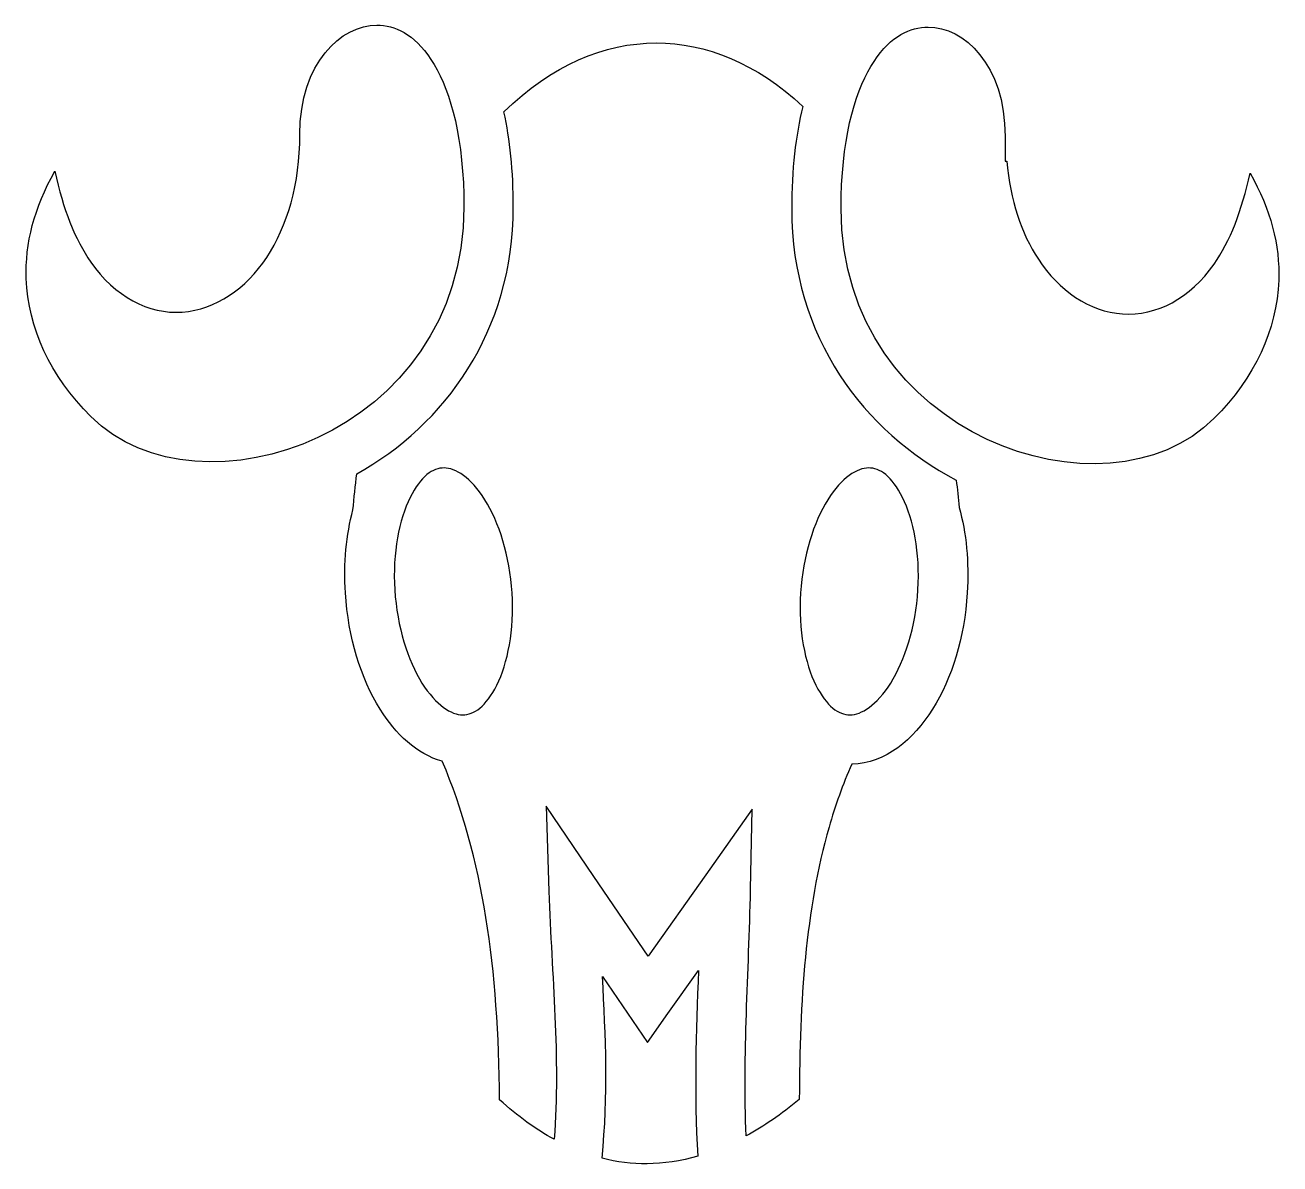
# Model space of a CAD drawing. Header units: centimetres. Extents: x -10 to 10, y -9.9 to 8.3.
import ezdxf

# ---------------------------------------------------------------- set-up
doc = ezdxf.new("R2010")
doc.units = ezdxf.units.CM
doc.header["$MEASUREMENT"] = 0
doc.layers.add('Layer 1', color=7, linetype='Continuous')

msp = doc.modelspace()

# ---------------------------------------------------------------- linework, layer by layer
at = {"layer": 'Layer 1'}
for points, knots in [([(-4.4316, 8.3097), (-4.99539, 8.31012), (-5.65974, 7.71344), (-5.65974, 6.56369), (-5.65974, 6.56369), (-5.65974, 5.77431), (-5.85835, 5.10291), (-6.18937, 4.60414), (-6.18937, 4.60414), (-6.52047, 4.1055), (-6.99921, 3.76837), (-7.53621, 3.73055), (-7.53621, 3.73055), (-8.07309, 3.6926), (-8.61508, 3.9817), (-8.99493, 4.52643), (-8.99493, 4.52643), (-9.24836, 4.88983), (-9.43997, 5.37679), (-9.56943, 5.97726), (-9.56943, 5.97726), (-9.90235, 5.39787), (-10.04437, 4.8208), (-10.02539, 4.26819), (-10.02539, 4.26819), (-9.99819, 3.47585), (-9.64681, 2.7154), (-8.99354, 2.06221), (-8.99354, 2.06221), (-7.27372, 0.34239), (-3.04132, 1.77791), (-3.04132, 5.40668), (-3.04132, 5.40668), (-3.04132, 6.49234), (-3.24836, 7.23323), (-3.51697, 7.68105), (-3.51697, 7.68105), (-3.78558, 8.12887), (-4.09024, 8.28818), (-4.37749, 8.3083), (-4.37749, 8.3083), (-4.39545, 8.30957), (-4.41333, 8.30965), (-4.43155, 8.30965), (-4.43155, 8.30965), (-4.43155, 8.30965), (-4.4316, 8.3097), (-4.4316, 8.3097)], [0, 0, 0, 0, 0.07692308, 0.07692308, 0.07692308, 0.07692308, 0.15384615, 0.15384615, 0.15384615, 0.15384615, 0.23076923, 0.23076923, 0.23076923, 0.23076923, 0.30769231, 0.30769231, 0.30769231, 0.30769231, 0.38461538, 0.38461538, 0.38461538, 0.38461538, 0.46153846, 0.46153846, 0.46153846, 0.46153846, 0.53846154, 0.53846154, 0.53846154, 0.53846154, 0.61538462, 0.61538462, 0.61538462, 0.61538462, 0.69230769, 0.69230769, 0.69230769, 0.69230769, 0.76923077, 0.76923077, 0.76923077, 0.76923077, 0.84615385, 0.84615385, 0.84615385, 0.84615385, 1, 1, 1, 1]), ([(4.367, 8.27943), (4.34887, 8.27943), (4.33095, 8.27935), (4.31302, 8.27808), (4.31302, 8.27808), (4.02573, 8.25801), (3.72111, 8.09866), (3.4525, 7.65087), (3.4525, 7.65087), (3.18389, 7.20305), (2.97685, 6.46215), (2.97685, 5.37641), (2.97685, 5.37641), (2.97685, 1.74765), (7.20786, 0.31347), (8.92776, 2.03333), (8.92776, 2.03333), (9.58094, 2.68651), (9.93363, 3.44697), (9.96088, 4.23914), (9.96088, 4.23914), (9.97986, 4.79209), (9.83678, 5.36865), (9.50357, 5.94829), (9.50357, 5.94829), (9.37411, 5.34769), (9.18381, 4.86095), (8.93034, 4.49746), (8.93034, 4.49746), (8.55058, 3.95278), (8.00728, 3.66237), (7.47032, 3.70023), (7.47032, 3.70023), (6.9334, 3.7381), (6.45597, 4.07523), (6.12491, 4.57395), (6.12491, 4.57395), (5.85116, 4.98627), (5.6754, 5.52189), (5.62016, 6.13939), (5.62016, 6.13939), (5.62016, 6.13939), (5.59518, 6.1394), (5.59518, 6.1394), (5.59518, 6.1394), (5.59518, 6.1394), (5.59518, 6.53342), (5.59518, 6.53342), (5.59518, 6.53342), (5.59518, 7.68317), (4.93082, 8.27976), (4.36704, 8.27943), (4.36704, 8.27943), (4.36704, 8.27943), (4.367, 8.27943), (4.367, 8.27943)], [0, 0, 0, 0, 0.06666667, 0.06666667, 0.06666667, 0.06666667, 0.13333333, 0.13333333, 0.13333333, 0.13333333, 0.2, 0.2, 0.2, 0.2, 0.26666667, 0.26666667, 0.26666667, 0.26666667, 0.33333333, 0.33333333, 0.33333333, 0.33333333, 0.4, 0.4, 0.4, 0.4, 0.46666667, 0.46666667, 0.46666667, 0.46666667, 0.53333333, 0.53333333, 0.53333333, 0.53333333, 0.6, 0.6, 0.6, 0.6, 0.66666667, 0.66666667, 0.66666667, 0.66666667, 0.73333333, 0.73333333, 0.73333333, 0.73333333, 0.8, 0.8, 0.8, 0.8, 0.86666667, 0.86666667, 0.86666667, 0.86666667, 1, 1, 1, 1]), ([(0.02635, 8.02507), (-0.79997, 8.02465), (-1.64451, 7.67221), (-2.40227, 6.92478), (-2.40227, 6.92478), (-2.30638, 6.48784), (-2.25333, 5.98401), (-2.25333, 5.40673), (-2.25333, 5.40673), (-2.25333, 3.41784), (-3.34953, 1.93091), (-4.75178, 1.14903), (-4.75178, 1.14903), (-4.77464, 0.96083), (-4.79492, 0.76918), (-4.81238, 0.57318), (-4.81238, 0.57318), (-4.91991, 0.17524), (-4.96208, -0.27397), (-4.93231, -0.75115), (-4.93231, -0.75115), (-4.88774, -1.46358), (-4.68917, -2.10997), (-4.37881, -2.60654), (-4.37881, -2.60654), (-4.13154, -3.0022), (-3.79457, -3.3234), (-3.3866, -3.43809), (-3.3866, -3.43809), (-2.73898, -4.95943), (-2.48606, -6.75924), (-2.47198, -8.84217), (-2.47198, -8.84217), (-2.18186, -9.10285), (-1.89217, -9.31108), (-1.60231, -9.46942), (-1.60231, -9.46942), (-1.499, -8.16348), (-1.64153, -6.86369), (-1.68538, -5.5109), (-1.68538, -5.5109), (-1.68538, -5.5109), (-1.73008, -4.1549), (-1.73008, -4.1549), (-1.73008, -4.1549), (-1.73008, -4.1549), (-0.96583, -5.27636), (-0.96583, -5.27636), (-0.96583, -5.27636), (-0.96583, -5.27636), (-0.10139, -6.54536), (-0.10139, -6.54536), (-0.10139, -6.54536), (-0.10139, -6.54536), (0.81703, -5.24869), (0.81703, -5.24869), (0.81703, -5.24869), (0.81703, -5.24869), (1.55898, -4.20233), (1.55898, -4.20233), (1.55898, -4.20233), (1.55898, -4.20233), (1.53258, -5.48449), (1.53258, -5.48449), (1.53258, -5.48449), (1.50517, -6.81868), (1.40565, -8.12884), (1.46275, -9.41665), (1.46275, -9.41665), (1.74296, -9.26341), (2.02548, -9.07079), (2.31003, -8.83558), (2.31003, -8.83558), (2.31678, -7.26061), (2.40841, -5.8013), (2.78442, -4.48962), (2.78442, -4.48962), (2.88377, -4.14321), (3.00424, -3.80713), (3.14816, -3.48282), (3.14816, -3.48282), (3.6912, -3.46975), (4.13202, -3.09433), (4.43694, -2.60657), (4.43694, -2.60657), (4.7473, -2.10992), (4.94582, -1.46352), (4.99035, -0.7511), (4.99035, -0.7511), (5.02113, -0.25761), (4.97559, 0.20628), (4.85988, 0.61409), (4.85988, 0.61409), (4.84639, 0.76168), (4.83163, 0.90707), (4.81506, 1.05023), (4.81506, 1.05023), (3.35251, 1.81178), (2.18884, 3.32781), (2.18884, 5.37641), (2.18884, 5.37641), (2.18884, 6.00682), (2.25188, 6.54952), (2.3654, 7.01308), (2.3654, 7.01308), (1.63092, 7.70105), (0.82037, 8.02553), (0.02634, 8.02511), (0.02634, 8.02511), (0.02634, 8.02511), (0.02635, 8.02507), (0.02635, 8.02507)], [0, 0, 0, 0, 0.03448276, 0.03448276, 0.03448276, 0.03448276, 0.06896552, 0.06896552, 0.06896552, 0.06896552, 0.10344828, 0.10344828, 0.10344828, 0.10344828, 0.13793103, 0.13793103, 0.13793103, 0.13793103, 0.17241379, 0.17241379, 0.17241379, 0.17241379, 0.20689655, 0.20689655, 0.20689655, 0.20689655, 0.24137931, 0.24137931, 0.24137931, 0.24137931, 0.27586207, 0.27586207, 0.27586207, 0.27586207, 0.31034483, 0.31034483, 0.31034483, 0.31034483, 0.34482759, 0.34482759, 0.34482759, 0.34482759, 0.37931034, 0.37931034, 0.37931034, 0.37931034, 0.4137931, 0.4137931, 0.4137931, 0.4137931, 0.44827586, 0.44827586, 0.44827586, 0.44827586, 0.48275862, 0.48275862, 0.48275862, 0.48275862, 0.51724138, 0.51724138, 0.51724138, 0.51724138, 0.55172414, 0.55172414, 0.55172414, 0.55172414, 0.5862069, 0.5862069, 0.5862069, 0.5862069, 0.62068966, 0.62068966, 0.62068966, 0.62068966, 0.65517241, 0.65517241, 0.65517241, 0.65517241, 0.68965517, 0.68965517, 0.68965517, 0.68965517, 0.72413793, 0.72413793, 0.72413793, 0.72413793, 0.75862069, 0.75862069, 0.75862069, 0.75862069, 0.79310345, 0.79310345, 0.79310345, 0.79310345, 0.82758621, 0.82758621, 0.82758621, 0.82758621, 0.86206897, 0.86206897, 0.86206897, 0.86206897, 0.89655172, 0.89655172, 0.89655172, 0.89655172, 0.93103448, 0.93103448, 0.93103448, 0.93103448, 1, 1, 1, 1]), ([(-3.35762, 1.24396), (-3.17967, 1.24396), (-2.9324, 1.0957), (-2.70798, 0.73668), (-2.70798, 0.73668), (-2.48352, 0.37754), (-2.31017, -0.15779), (-2.27306, -0.75109), (-2.27306, -0.75109), (-2.23595, -1.34439), (-2.34327, -1.87457), (-2.51679, -2.2217), (-2.51679, -2.2217), (-2.69044, -2.56887), (-2.88315, -2.69609), (-3.06109, -2.69609), (-3.06109, -2.69609), (-3.23904, -2.69609), (-3.48631, -2.54787), (-3.71073, -2.18881), (-3.71073, -2.18881), (-3.93515, -1.82971), (-4.1085, -1.29443), (-4.14561, -0.70104), (-4.14561, -0.70104), (-4.18272, -0.10774), (-4.0754, 0.4224), (-3.90179, 0.76957), (-3.90179, 0.76957), (-3.72827, 1.11674), (-3.53556, 1.24396), (-3.35761, 1.24396), (-3.35761, 1.24396), (-3.35761, 1.24396), (-3.35762, 1.24396), (-3.35762, 1.24396)], [0, 0, 0, 0, 0.1, 0.1, 0.1, 0.1, 0.2, 0.2, 0.2, 0.2, 0.3, 0.3, 0.3, 0.3, 0.4, 0.4, 0.4, 0.4, 0.5, 0.5, 0.5, 0.5, 0.6, 0.6, 0.6, 0.6, 0.7, 0.7, 0.7, 0.7, 0.8, 0.8, 0.8, 0.8, 1, 1, 1, 1]), ([(3.41561, 1.24396), (3.59356, 1.24396), (3.78627, 1.11674), (3.95983, 0.76957), (3.95983, 0.76957), (4.13344, 0.4224), (4.24067, -0.10769), (4.20356, -0.70104), (4.20356, -0.70104), (4.16654, -1.29434), (3.99314, -1.82971), (3.76881, -2.18873), (3.76881, -2.18873), (3.54435, -2.54787), (3.29708, -2.69614), (3.11913, -2.69614), (3.11913, -2.69614), (2.94118, -2.69614), (2.74847, -2.56888), (2.57483, -2.22175), (2.57483, -2.22175), (2.40127, -1.87458), (2.29399, -1.34445), (2.3311, -0.75114), (2.3311, -0.75114), (2.36821, -0.15784), (2.54152, 0.37753), (2.76594, 0.73663), (2.76594, 0.73663), (2.99036, 1.09565), (3.23763, 1.24391), (3.41558, 1.24391), (3.41558, 1.24391), (3.41558, 1.24391), (3.41561, 1.24396), (3.41561, 1.24396)], [0, 0, 0, 0, 0.1, 0.1, 0.1, 0.1, 0.2, 0.2, 0.2, 0.2, 0.3, 0.3, 0.3, 0.3, 0.4, 0.4, 0.4, 0.4, 0.5, 0.5, 0.5, 0.5, 0.6, 0.6, 0.6, 0.6, 0.7, 0.7, 0.7, 0.7, 0.8, 0.8, 0.8, 0.8, 1, 1, 1, 1]), ([(0.70104, -6.77589), (0.70104, -6.77589), (0.21345, -7.46373), (0.21345, -7.46373), (0.21345, -7.46373), (0.21345, -7.46373), (-0.11462, -7.92631), (-0.11462, -7.92631), (-0.11462, -7.92631), (-0.11462, -7.92631), (-0.43354, -7.45715), (-0.43354, -7.45715), (-0.43354, -7.45715), (-0.43354, -7.45715), (-0.83155, -6.87338), (-0.83155, -6.87338), (-0.83155, -6.87338), (-0.77914, -7.81807), (-0.73591, -8.77558), (-0.83809, -9.77243), (-0.83809, -9.77243), (-0.59879, -9.83298), (-0.35961, -9.86233), (-0.11997, -9.86073), (-0.11997, -9.86073), (0.14716, -9.85892), (0.41788, -9.81856), (0.69176, -9.7395), (0.69176, -9.7395), (0.62817, -8.73885), (0.6633, -7.7528), (0.70104, -6.77581), (0.70104, -6.77581), (0.70104, -6.77581), (0.70104, -6.77589), (0.70104, -6.77589)], [0, 0, 0, 0, 0.1, 0.1, 0.1, 0.1, 0.2, 0.2, 0.2, 0.2, 0.3, 0.3, 0.3, 0.3, 0.4, 0.4, 0.4, 0.4, 0.5, 0.5, 0.5, 0.5, 0.6, 0.6, 0.6, 0.6, 0.7, 0.7, 0.7, 0.7, 0.8, 0.8, 0.8, 0.8, 1, 1, 1, 1])]:
    msp.add_open_spline(points, degree=3, knots=knots, dxfattribs=at)

doc.saveas('drawing.dxf')
